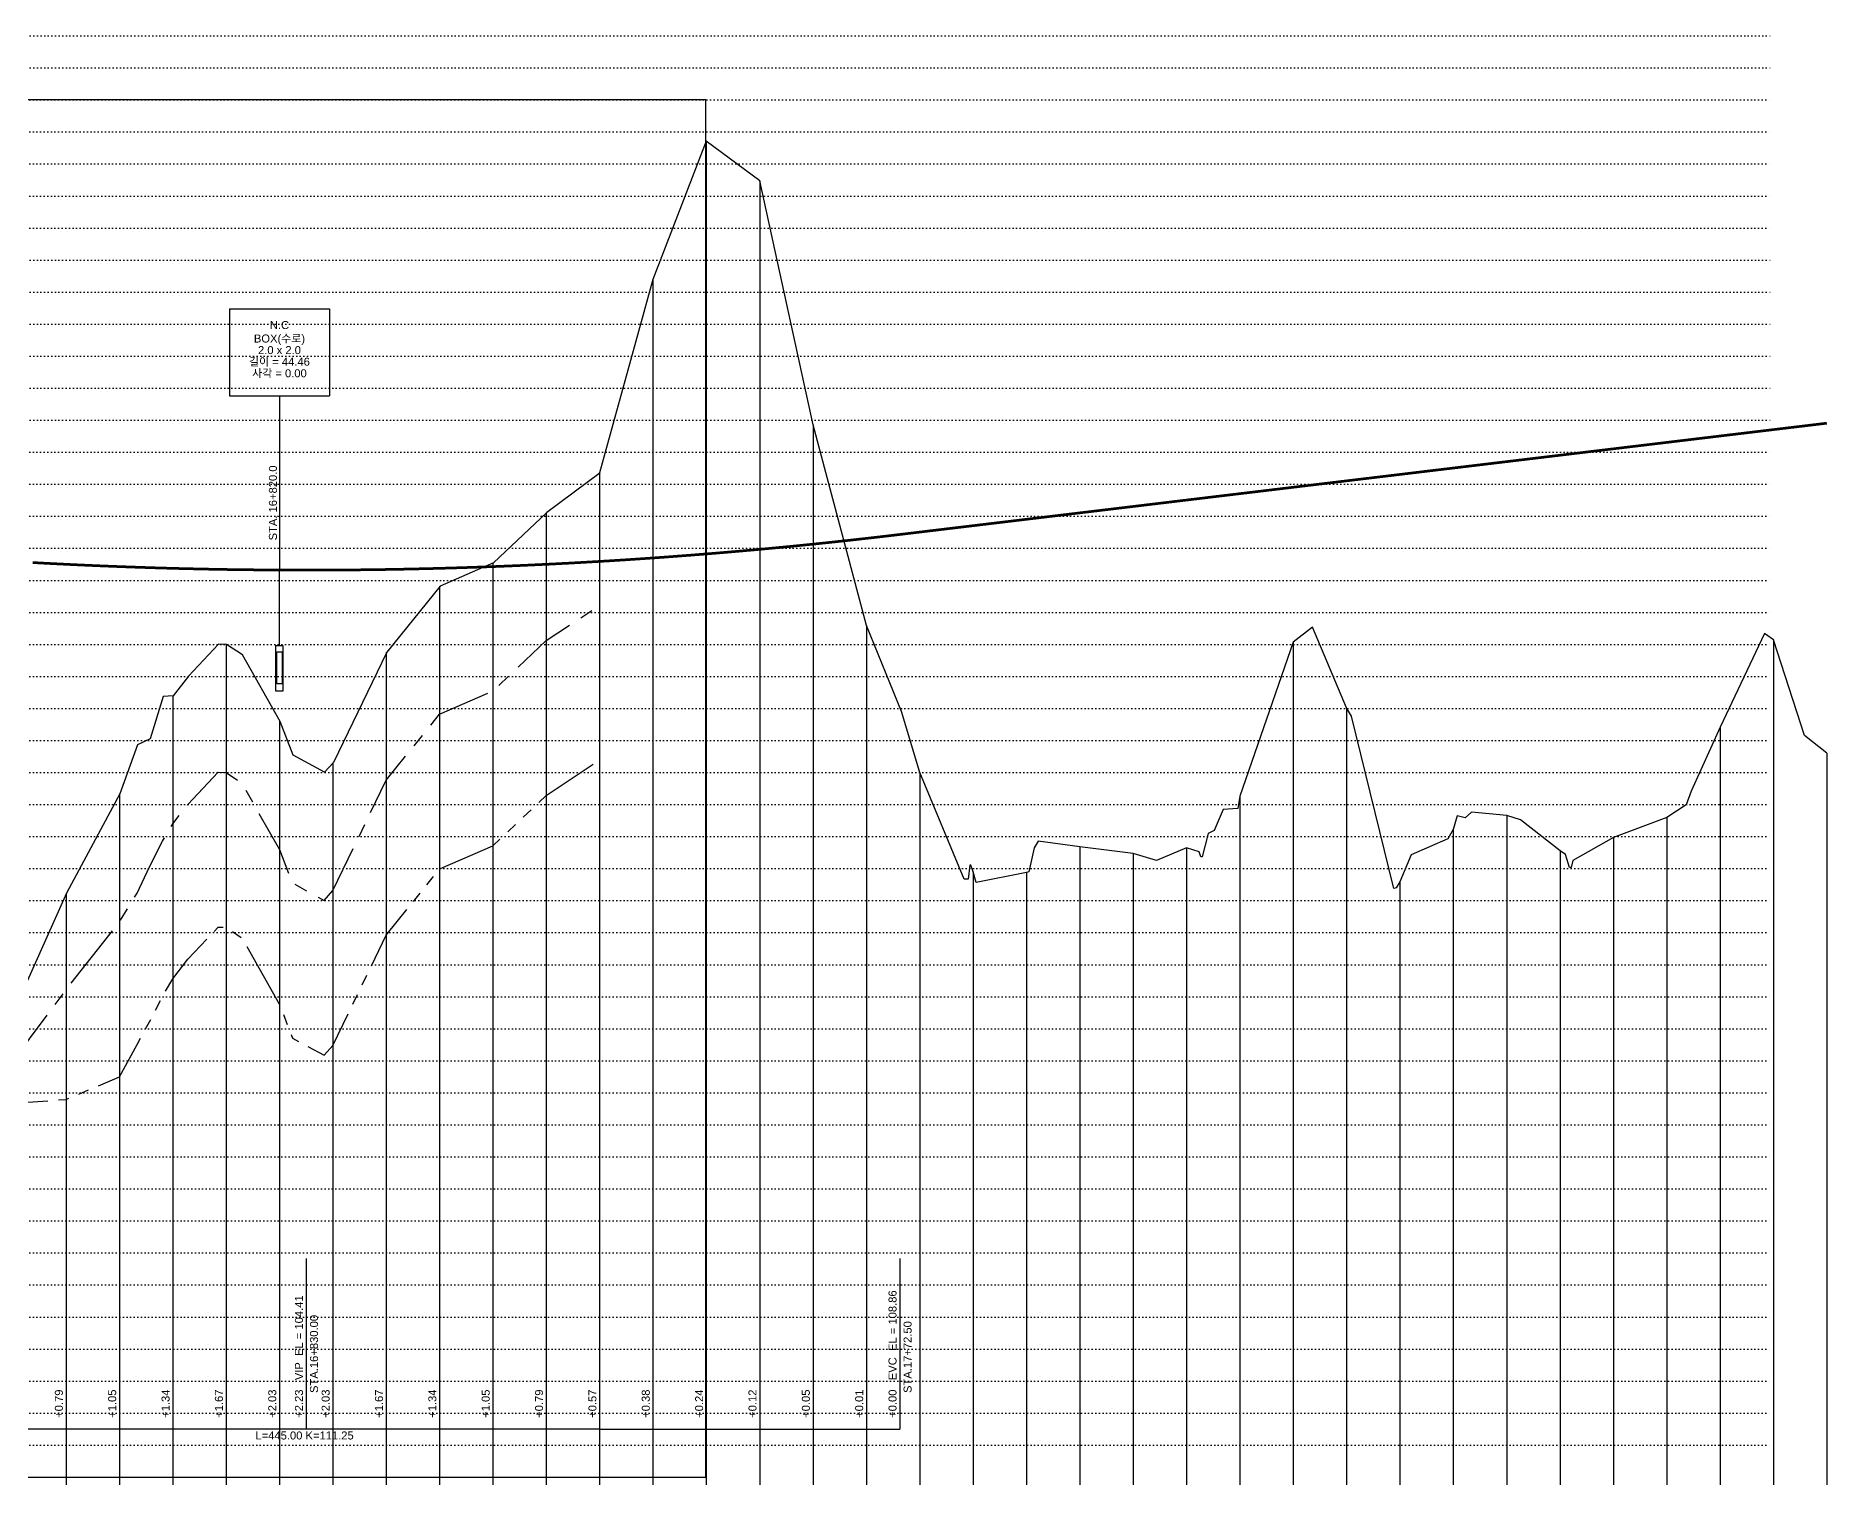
# Model space of a CAD drawing. Header units: millimetres. Extents: x -1499 to 6658, y -12483 to -6008.
# Drawn here: x 5985 to 6657, y -11573 to -11033 of the extents above; entities that cross this region are included whole.
import ezdxf
from ezdxf.enums import TextEntityAlignment as Align

# ---------------------------------------------------------------- set-up
doc = ezdxf.new("R2010")
doc.units = ezdxf.units.MM
for name, pattern in [('A-CENTR01', [2, 1.25, -0.25, 0.25, -0.25]), ('A-DOTLN01H', [0.125, 0, -0.125]), ('CXB002', [3.5, 1.25, -0.2, 0.2, -0.2, 0.2, -0.2, 1.25]), ('HIDDEN', [0.375, 0.25, -0.125])]:
    doc.linetypes.add(name, pattern=pattern)
for name, color, linetype in [('3공구_종점_CR-BOXN', 3, 'Continuous'), ('3공구_종점_CR-LEAN_NEW', 7, 'Continuous'), ('3공구_종점_CR-LEAT-NEW', 7, 'Continuous'), ('3공구_종점_CR-SSYM-NEW', 3, 'Continuous'), ('@리핑암선(풍화암)', 6, 'Continuous'), ('@발파암선(기반암)', 5, 'Continuous'), ('CR-GRID', 56, 'A-DOTLN01H'), ('수직그리드', 1, 'Continuous'), ('일반제원문자', 3, 'Continuous'), ('일반치수선', 1, 'Continuous'), ('종단계획선', 7, 'Continuous'), ('종단지반선', 3, 'Continuous')]:
    doc.layers.add(name, color=color, linetype=linetype)
doc.layers.add('_와꾸', color=7, linetype='Continuous', plot=False)
doc.styles.get("Standard").update_dxf_attribs({"font": 'arial.ttf'})

msp = doc.modelspace()

# ---------------------------------------------------------------- linework, layer by layer
at = {"layer": '3공구_종점_CR-BOXN', "color": 4, "linetype": 'Continuous', "flags": 128}
for points in [[(6075.05, -11261.43), (6077.65, -11261.43), (6077.65, -11278.53), (6075.05, -11278.53)], [(6075.35, -11263.83), (6077.35, -11263.83), (6077.35, -11275.83), (6075.35, -11275.83)]]:
    msp.add_lwpolyline(points, close=True, dxfattribs=at)
at = {"layer": '3공구_종점_CR-LEAN_NEW', "color": 7, "linetype": 'Continuous'}
msp.add_line((6076.35, -11261.43), (6076.35, -11232.99), dxfattribs=at)
at = {"layer": '3공구_종점_CR-SSYM-NEW', "color": 3}
for p, q in [((6057.57, -11135.39), (6057.57, -11167.92)), ((6057.57, -11135.39), (6095.14, -11135.39)), ((6057.57, -11167.92), (6095.14, -11167.92)), ((6076.35, -11167.92), (6076.35, -11232.99))]:
    msp.add_line(p, q, dxfattribs=at)
msp.add_lwpolyline([(6095.14, -11135.39), (6095.14, -11167.92)], dxfattribs=at)
at = {"layer": '@리핑암선(풍화암)', "linetype": 'A-CENTR01', "ltscale": 20, "flags": 128}
msp.add_lwpolyline([(5436.35, -11245.67), (5446.35, -11279.71), (5446.35, -11279.71), (5447.35, -11281.45), (5447.35, -11281.45), (5448.35, -11283.67), (5448.35, -11283.67), (5449.35, -11285.92), (5449.35, -11285.92), (5450.35, -11288.05), (5450.35, -11288.05), (5451.35, -11291.57), (5451.35, -11291.57), (5452.35, -11294.81), (5452.35, -11294.81), (5453.35, -11297.98), (5453.35, -11297.98), (5454.35, -11300.9), (5454.35, -11300.9), (5455.35, -11303.43), (5455.35, -11303.43), (5456.35, -11306.02), (5456.35, -11306.02), (5457.35, -11307.11), (5457.35, -11307.11), (5458.35, -11308.34), (5458.35, -11308.34), (5459.15, -11309.23), (5459.15, -11309.23), (5459.35, -11310.49), (5459.35, -11310.49), (5460.35, -11315.98), (5460.35, -11315.98), (5461.35, -11319.53), (5461.35, -11319.53), (5462.35, -11323.67), (5462.35, -11323.67), (5463.35, -11327.58), (5463.35, -11327.58), (5464.35, -11330.46), (5464.35, -11330.46), (5465.35, -11333.04), (5465.35, -11333.04), (5467.35, -11337.41), (5467.35, -11337.41), (5468.35, -11338.99), (5468.35, -11338.99), (5469.35, -11340.29), (5469.35, -11340.29), (5470.35, -11341.36), (5470.35, -11341.36), (5471.35, -11342.44), (5471.35, -11342.44), (5472.35, -11343.23), (5472.35, -11343.23), (5473.35, -11343.87), (5473.35, -11343.87), (5474.35, -11344.3), (5474.35, -11344.3), (5475.35, -11344.73), (5475.35, -11344.73), (5476.35, -11344.88), (5476.35, -11344.88), (5486.45, -11346.9), (5486.45, -11346.9), (5489.45, -11348.46), (5489.45, -11348.46), (5496.35, -11350.95), (5496.35, -11350.95), (5503.05, -11356.84), (5503.05, -11356.84), (5516.35, -11365.16), (5516.35, -11365.16), (5525.45, -11374.39), (5525.45, -11374.39), (5530.15, -11378.42), (5530.15, -11378.42), (5535.25, -11383.94), (5535.25, -11383.94), (5536.35, -11384.99), (5536.35, -11384.99), (5541.15, -11388.53), (5541.15, -11388.53), (5553.25, -11394.29), (5553.25, -11394.29), (5559.25, -11397.08), (5559.25, -11397.08), (5576.35, -11409.93), (5576.35, -11409.93), (5596.35, -11420.31), (5596.35, -11420.31), (5600.85, -11423.14), (5600.85, -11423.14), (5616.35, -11428.62), (5616.35, -11428.62), (5636.35, -11434), (5636.35, -11434), (5648.85, -11439.94), (5648.85, -11439.94), (5656.35, -11442.38), (5656.35, -11442.38), (5663.35, -11442.38), (5663.35, -11442.38), (5668.95, -11448.12), (5668.95, -11448.12), (5676.35, -11455.09), (5676.35, -11455.09), (5696.35, -11477.35), (5696.35, -11477.35), (5708.45, -11487.86), (5708.45, -11487.86), (5713.65, -11495.08), (5713.65, -11495.08), (5716.35, -11497.81), (5716.35, -11497.81), (5717.35, -11498.62), (5717.35, -11498.62), (5721.75, -11495.71), (5721.75, -11495.71), (5726.35, -11489.65), (5726.35, -11489.65), (5736.35, -11480.63), (5736.35, -11480.63), (5756.35, -11461.52), (5756.35, -11461.52), (5760.35, -11459.24), (5760.35, -11459.24), (5776.35, -11455.17), (5776.35, -11455.17), (5781.85, -11452.75), (5781.85, -11452.75), (5782.85, -11451.97), (5782.85, -11451.97), (5786.15, -11448.79), (5786.15, -11448.79), (5796.35, -11425.61), (5796.35, -11425.61), (5807.85, -11401.33), (5807.85, -11401.33), (5810.1, -11400.22), (5810.1, -11400.22), (5816.35, -11402.73), (5816.35, -11402.73), (5819.85, -11405.61), (5819.85, -11405.61), (5825.75, -11409.39), (5825.75, -11409.39), (5836.35, -11411.6), (5836.35, -11411.6), (5845.65, -11402.14), (5845.65, -11402.14), (5851.35, -11402.99), (5851.35, -11402.99), (5852.35, -11402.98), (5852.35, -11402.98), (5853.35, -11402.44), (5853.35, -11402.44), (5854.35, -11401.89), (5854.35, -11401.89), (5855.35, -11401.3), (5855.35, -11401.3), (5856.35, -11400.83), (5856.35, -11400.83), (5857.35, -11400.32), (5857.35, -11400.32), (5858.35, -11399.73), (5858.35, -11399.73), (5859.35, -11399.16), (5859.35, -11399.16), (5860.35, -11398.61), (5860.35, -11398.61), (5861.35, -11398.21), (5861.35, -11398.21), (5861.35, -11398.21), (5861.35, -11398.21), (5864.35, -11391.5), (5864.35, -11391.5), (5865.35, -11390.21), (5865.35, -11390.21), (5867.35, -11387.73), (5867.35, -11387.73), (5869.35, -11386.06), (5869.35, -11386.06), (5871.35, -11386.57), (5871.35, -11386.57), (5873.35, -11387.35), (5873.35, -11387.35), (5875.35, -11392.5), (5875.35, -11392.5), (5877.35, -11397.61), (5877.35, -11397.61), (5879.35, -11402.69), (5879.35, -11402.69), (5881.35, -11408.23), (5881.35, -11408.23), (5896.35, -11421.98), (5896.35, -11421.98), (5903.45, -11428.17), (5903.45, -11428.17), (5911.65, -11443.46), (5911.65, -11443.46), (5912.25, -11444.2), (5912.25, -11444.2), (5913.55, -11444.95), (5913.55, -11444.95), (5916.35, -11444.2), (5916.35, -11444.2), (5927.25, -11440.17), (5927.25, -11440.17), (5933.65, -11436.84), (5933.65, -11436.84), (5936.35, -11435.36), (5936.35, -11435.36), (5956.35, -11426.32), (5956.35, -11426.32), (5965.24, -11422.38), (5968.15, -11421.22), (5971.45, -11420.58), (5976.35, -11417.25), (5996.35, -11390.46), (6016.35, -11365.08), (6022.95, -11354.2), (6027.65, -11344.45), (6032.55, -11334.76), (6036.35, -11328.32), (6042.05, -11321.02), (6053.35, -11308.97), (6056.35, -11309.05), (6062.25, -11313.01), (6076.35, -11337.95), (6081.25, -11350.5), (6093.05, -11356.97), (6096.35, -11353.31), (6116.35, -11311.96), (6136.35, -11287.21), (6156.35, -11278.49), (6176.35, -11259.63), (6196.35, -11246.36)], dxfattribs=at)
at = {"layer": '@발파암선(기반암)', "color": 3, "linetype": 'CXB002', "ltscale": 20, "flags": 128}
msp.add_lwpolyline([(5436.35, -11254.67), (5446.35, -11288.71), (5446.35, -11288.71), (5447.35, -11290.45), (5447.35, -11290.45), (5448.35, -11292.67), (5448.35, -11292.67), (5449.35, -11294.92), (5449.35, -11294.92), (5450.35, -11297.05), (5450.35, -11297.05), (5451.35, -11300.57), (5451.35, -11300.57), (5452.35, -11303.81), (5452.35, -11303.81), (5453.35, -11306.98), (5453.35, -11306.98), (5454.35, -11309.9), (5454.35, -11309.9), (5455.35, -11312.43), (5455.35, -11312.43), (5456.35, -11315.02), (5456.35, -11315.02), (5457.35, -11316.11), (5457.35, -11316.11), (5458.35, -11317.34), (5458.35, -11317.34), (5459.15, -11318.23), (5459.15, -11318.23), (5459.35, -11319.49), (5459.35, -11319.49), (5460.35, -11324.98), (5460.35, -11324.98), (5461.35, -11328.53), (5461.35, -11328.53), (5462.35, -11332.67), (5462.35, -11332.67), (5463.35, -11336.58), (5463.35, -11336.58), (5464.17, -11338.91), (5464.17, -11338.91), (5465.35, -11341.86), (5465.35, -11341.86), (5466.35, -11344.2), (5466.35, -11344.2), (5467.35, -11346.64), (5467.35, -11346.64), (5468.35, -11348.52), (5468.35, -11348.52), (5469.35, -11349.88), (5469.35, -11349.88), (5470.35, -11350.93), (5470.35, -11350.93), (5471.35, -11351.83), (5471.35, -11351.83), (5472.35, -11352.56), (5472.35, -11352.56), (5473.35, -11353.1), (5473.35, -11353.1), (5474.35, -11353.37), (5474.35, -11353.37), (5475.35, -11353.57), (5475.35, -11353.57), (5476.35, -11353.78), (5476.35, -11353.78), (5486.45, -11355.36), (5486.45, -11355.36), (5489.45, -11356.38), (5489.45, -11356.38), (5496.35, -11359.18), (5496.35, -11359.18), (5503.05, -11366.03), (5503.05, -11366.03), (5516.35, -11374.35), (5516.35, -11374.35), (5525.45, -11381.6), (5525.45, -11381.6), (5530.15, -11386.57), (5530.15, -11386.57), (5535.25, -11391.52), (5535.25, -11391.52), (5536.35, -11392.03), (5536.35, -11392.03), (5541.15, -11395.36), (5541.15, -11395.36), (5553.25, -11397.69), (5553.25, -11397.69), (5559.25, -11397.08), (5559.25, -11397.08), (5576.35, -11415.47), (5576.35, -11415.47), (5596.35, -11430.51), (5596.35, -11430.51), (5600.85, -11433.47), (5600.85, -11433.47), (5616.35, -11438.82), (5616.35, -11438.82), (5636.35, -11444.2), (5636.35, -11444.2), (5648.85, -11450.19), (5648.85, -11450.19), (5656.35, -11452.58), (5656.35, -11452.58), (5663.35, -11452.58), (5663.35, -11452.58), (5669.76, -11462.86), (5669.76, -11462.86), (5678.02, -11480.11), (5678.02, -11480.11), (5696.35, -11521.14), (5696.35, -11521.14), (5708.38, -11548.83), (5708.38, -11548.83), (5713.15, -11551.98), (5713.15, -11551.98), (5718.33, -11551.79), (5718.33, -11551.79), (5726.35, -11543.79), (5726.35, -11543.79), (5736.35, -11520.34), (5736.35, -11520.34), (5756.35, -11468.86), (5756.35, -11468.86), (5760.35, -11463.44), (5760.35, -11463.44), (5776.35, -11461.82), (5776.35, -11461.82), (5786.18, -11460.71), (5786.18, -11460.71), (5796.35, -11457.01), (5796.35, -11457.01), (5803.51, -11455.43), (5803.51, -11455.43), (5808.07, -11455.45), (5808.07, -11455.45), (5816.57, -11452.67), (5816.57, -11452.67), (5825.97, -11454.28), (5825.97, -11454.28), (5836.57, -11456.48), (5836.57, -11456.48), (5845.87, -11455.52), (5845.87, -11455.52), (5853.57, -11453.5), (5853.57, -11453.5), (5856.57, -11453.12), (5856.57, -11453.12), (5861.57, -11450.32), (5861.57, -11450.32), (5865.57, -11447.65), (5865.57, -11447.65), (5867.57, -11446.52), (5867.57, -11446.52), (5873.57, -11445.27), (5873.57, -11445.27), (5903.67, -11457.53), (5903.67, -11457.53), (5911.87, -11460.39), (5911.87, -11460.39), (5916.57, -11461.22), (5916.57, -11461.22), (5927.47, -11459.65), (5927.47, -11459.65), (5933.87, -11458.82), (5933.87, -11458.82), (5936.57, -11456.29), (5936.57, -11456.29), (5956.57, -11441.77), (5956.57, -11441.77), (5965.24, -11433.15), (5968.15, -11433.74), (5971.45, -11433.33), (5976.35, -11432.92), (5996.35, -11431.55), (6016.35, -11423.11), (6022.95, -11410.93), (6027.65, -11402.47), (6032.55, -11392.96), (6036.35, -11386.35), (6042.05, -11379.04), (6053.35, -11367), (6056.35, -11367.07), (6062.25, -11371.04), (6076.35, -11395.98), (6081.25, -11408.53), (6093.05, -11415), (6096.35, -11411.34), (6116.35, -11369.98), (6136.35, -11345.23), (6156.35, -11336.52), (6176.35, -11317.66), (6196.35, -11304.39)], dxfattribs=at)
at = {"layer": '_와꾸', "color": 7, "true_color": 0xffffff}
msp.add_lwpolyline([(5436.16, -11573.06), (6236.16, -11573.06), (6236.16, -11057.06), (5436.16, -11057.06)], close=True, dxfattribs=at)
at = {"layer": 'CR-GRID', "color": 6, "linetype": 'A-DOTLN01H', "ltscale": 10}
for p, q in [((1436.16, -11033.06), (6636.16, -11033.06)), ((696.16, -11093.06), (6636.16, -11093.06)), ((696.16, -11213.06), (6636.16, -11213.06)), ((696.16, -11273.06), (6636.16, -11273.06))]:
    msp.add_line(p, q, dxfattribs=at)
at = {"layer": 'CR-GRID', "linetype": 'A-DOTLN01H', "ltscale": 10}
for p, q in [((1436.16, -11045.06), (6636.16, -11045.06)), ((696.16, -11057.06), (6636.16, -11057.06)), ((696.16, -11069.06), (6636.16, -11069.06)), ((696.16, -11081.06), (6636.16, -11081.06)), ((696.16, -11105.06), (6636.16, -11105.06)), ((5436.16, -11117.06), (6636.16, -11117.06)), ((5436.16, -11129.06), (6636.16, -11129.06)), ((5436.16, -11141.06), (6636.16, -11141.06)), ((5436.16, -11153.06), (6636.16, -11153.06)), ((5436.16, -11165.06), (6636.16, -11165.06)), ((5436.16, -11177.06), (6636.16, -11177.06)), ((696.16, -11189.06), (6636.16, -11189.06)), ((696.16, -11201.06), (6636.16, -11201.06)), ((696.16, -11225.06), (6636.16, -11225.06)), ((696.16, -11237.06), (6636.16, -11237.06)), ((696.16, -11249.06), (6636.16, -11249.06)), ((696.16, -11261.06), (6636.16, -11261.06)), ((696.16, -11285.06), (6636.16, -11285.06)), ((696.16, -11297.06), (6636.16, -11297.06)), ((696.16, -11309.06), (6636.16, -11309.06)), ((696.16, -11321.06), (6636.16, -11321.06)), ((696.16, -11333.06), (6636.16, -11333.06)), ((696.16, -11345.06), (6636.16, -11345.06)), ((696.16, -11357.06), (6636.16, -11357.06)), ((696.16, -11369.06), (6636.16, -11369.06)), ((696.16, -11381.06), (6636.16, -11381.06)), ((696.16, -11393.06), (6636.16, -11393.06)), ((696.16, -11405.06), (6636.16, -11405.06)), ((696.16, -11417.06), (6636.16, -11417.06)), ((696.16, -11429.06), (6636.16, -11429.06)), ((696.16, -11441.06), (6636.16, -11441.06)), ((696.16, -11453.06), (6636.16, -11453.06)), ((696.16, -11465.06), (6636.16, -11465.06)), ((696.16, -11477.06), (6636.16, -11477.06)), ((696.16, -11489.06), (6636.16, -11489.06)), ((696.16, -11501.06), (6636.16, -11501.06)), ((696.16, -11513.06), (6636.16, -11513.06)), ((696.16, -11525.06), (6636.16, -11525.06)), ((696.16, -11537.06), (6636.16, -11537.06)), ((696.16, -11549.06), (6636.16, -11549.06)), ((696.16, -11561.06), (6636.16, -11561.06))]:
    msp.add_line(p, q, dxfattribs=at)
at = {"layer": '수직그리드', "color": 253}
for p, q in [((6236.35, -11072.54), (6236.35, -11873.06)), ((6256.35, -11087.36), (6256.35, -11873.06)), ((6216.35, -11124.32), (6216.35, -11873.06)), ((6276.35, -11178.8), (6276.35, -11873.06)), ((6296.35, -11254), (6296.35, -11873.06)), ((6636.35, -11259.35), (6636.35, -11873.06)), ((6456.35, -11260.24), (6456.35, -11873.06)), ((6476.35, -11284.8), (6476.35, -11873.06)), ((6616.35, -11292.01), (6616.35, -11873.06)), ((6656.35, -11301.85), (6656.35, -11873.06)), ((6316.35, -11309), (6316.35, -11873.06)), ((6436.35, -11317.97), (6436.35, -11873.06)), ((6536.35, -11325.15), (6536.35, -11873.06)), ((6596.35, -11325.97), (6596.35, -11873.06)), ((6516.35, -11330.46), (6516.35, -11873.06)), ((6576.35, -11333.37), (6576.35, -11873.06)), ((6376.35, -11336.92), (6376.35, -11873.06)), ((6396.35, -11339.44), (6396.35, -11873.06)), ((6416.35, -11337.29), (6416.35, -11873.06)), ((6556.35, -11338.37), (6556.35, -11873.06)), ((6336.35, -11346.3), (6336.35, -11873.06)), ((6356.35, -11346.58), (6356.35, -11873.06)), ((6496.35, -11349.97), (6496.35, -11873.06))]:
    msp.add_line(p, q, dxfattribs=at)
at = {"layer": '수직그리드'}
for p, q in [((6196.35, -11196.72), (6196.35, -11873.06)), ((6176.35, -11211.63), (6176.35, -11873.06)), ((6156.35, -11230.49), (6156.35, -11873.06)), ((6136.35, -11239.21), (6136.35, -11873.06)), ((6056.35, -11261.05), (6056.35, -11873.06)), ((6116.35, -11263.96), (6116.35, -11873.06)), ((6036.35, -11280.32), (6036.35, -11873.06)), ((6036.35, -11280.32), (6036.35, -11873.06)), ((6076.35, -11289.95), (6076.35, -11873.06)), ((6096.35, -11305.31), (6096.35, -11873.06)), ((6016.35, -11317.08), (6016.35, -11873.06)), ((5996.35, -11354.31), (5996.35, -11873.06))]:
    msp.add_line(p, q, dxfattribs=at)
at = {"layer": '일반치수선'}
for p, q in [((6086.35, -11491.13), (6086.35, -11555.06)), ((5996.35, -11531.92), (5996.35, -11555.06)), ((6016.35, -11531.92), (6016.35, -11555.06)), ((6036.35, -11531.92), (6036.35, -11555.06)), ((6056.35, -11531.92), (6056.35, -11555.06)), ((6076.35, -11531.92), (6076.35, -11555.06)), ((6096.35, -11531.92), (6096.35, -11555.06)), ((6116.35, -11531.92), (6116.35, -11555.06)), ((6136.35, -11531.92), (6136.35, -11555.06)), ((6156.35, -11531.92), (6156.35, -11555.06)), ((6176.35, -11531.92), (6176.35, -11555.06)), ((6196.35, -11531.92), (6196.35, -11555.06)), ((6196.35, -11555.06), (5863.85, -11555.06))]:
    msp.add_line(p, q, dxfattribs=at)
at = {"layer": '일반치수선', "color": 253}
for p, q in [((6308.85, -11491.13), (6308.85, -11555.06)), ((6236.35, -11525.92), (6236.35, -11549.06)), ((6256.35, -11525.92), (6256.35, -11549.06)), ((6276.35, -11525.92), (6276.35, -11549.06)), ((6296.35, -11525.92), (6296.35, -11549.06))]:
    msp.add_line(p, q, dxfattribs=at)
msp.add_lwpolyline([(6196.35, -11555.06), (6308.85, -11555.06)], dxfattribs=at)
at = {"layer": '종단계획선', "linetype": 'HIDDEN', "ltscale": 30, "const_width": 1, "flags": 128}
msp.add_lwpolyline([(6196.35, -11229.97), (6196.75, -11229.94), (6197.95, -11229.87), (6199.15, -11229.8), (6200.35, -11229.73), (6201.55, -11229.65), (6202.75, -11229.58), (6203.95, -11229.5), (6205.15, -11229.42), (6206.35, -11229.35), (6207.55, -11229.27), (6208.75, -11229.19), (6209.95, -11229.11), (6211.15, -11229.03), (6212.35, -11228.95), (6213.55, -11228.87), (6214.75, -11228.78), (6215.95, -11228.7), (6217.15, -11228.62), (6218.35, -11228.53), (6219.55, -11228.45), (6220.75, -11228.36), (6221.95, -11228.27), (6223.15, -11228.18), (6224.35, -11228.09), (6225.55, -11228), (6226.75, -11227.91), (6227.95, -11227.82), (6229.15, -11227.73), (6230.35, -11227.64), (6231.55, -11227.54), (6232.75, -11227.45), (6233.95, -11227.35), (6235.15, -11227.26), (6236.35, -11227.16), (6237.55, -11227.06), (6238.75, -11226.97), (6239.95, -11226.87), (6241.15, -11226.77), (6242.35, -11226.67), (6243.55, -11226.57), (6244.75, -11226.46), (6245.95, -11226.36), (6247.15, -11226.26), (6248.35, -11226.15), (6249.55, -11226.05), (6250.75, -11225.94), (6251.95, -11225.83), (6253.15, -11225.73), (6254.35, -11225.62), (6255.55, -11225.51), (6256.75, -11225.4), (6257.95, -11225.29), (6259.15, -11225.18), (6260.35, -11225.07), (6261.55, -11224.95), (6262.75, -11224.84), (6263.95, -11224.72), (6265.15, -11224.61), (6266.35, -11224.49), (6267.55, -11224.38), (6268.75, -11224.26), (6269.95, -11224.14), (6271.15, -11224.02), (6272.35, -11223.9), (6273.55, -11223.78), (6274.75, -11223.66), (6275.95, -11223.54), (6277.15, -11223.41), (6278.35, -11223.29), (6279.55, -11223.16), (6280.75, -11223.04), (6281.95, -11222.91), (6283.15, -11222.79), (6284.35, -11222.66), (6285.55, -11222.53), (6286.75, -11222.4), (6287.95, -11222.27), (6289.15, -11222.14), (6290.35, -11222.01), (6291.55, -11221.87), (6292.75, -11221.74), (6293.95, -11221.61), (6295.15, -11221.47), (6296.35, -11221.34), (6297.55, -11221.2), (6298.75, -11221.06), (6299.95, -11220.93), (6301.15, -11220.79), (6302.35, -11220.65), (6303.55, -11220.51), (6304.75, -11220.37), (6305.95, -11220.23), (6307.15, -11220.08), (6308.35, -11219.94), (6308.85, -11219.88), (6656.35, -11178.18)], dxfattribs=at)
at = {"layer": '종단계획선', "const_width": 1, "flags": 128}
msp.add_lwpolyline([(5983.85, -11230.4), (5985.05, -11230.46), (5986.25, -11230.53), (5987.45, -11230.59), (5988.65, -11230.66), (5989.85, -11230.72), (5991.05, -11230.78), (5992.25, -11230.84), (5993.45, -11230.9), (5994.65, -11230.96), (5995.85, -11231.02), (5997.05, -11231.08), (5998.25, -11231.14), (5999.45, -11231.19), (6000.65, -11231.25), (6001.85, -11231.3), (6003.05, -11231.36), (6004.25, -11231.41), (6005.45, -11231.46), (6006.65, -11231.52), (6007.85, -11231.57), (6009.05, -11231.62), (6010.25, -11231.67), (6011.45, -11231.72), (6012.65, -11231.76), (6013.85, -11231.81), (6015.05, -11231.86), (6016.25, -11231.9), (6017.45, -11231.95), (6018.65, -11231.99), (6019.85, -11232.04), (6021.05, -11232.08), (6022.25, -11232.12), (6023.45, -11232.16), (6024.65, -11232.2), (6025.85, -11232.24), (6027.05, -11232.28), (6028.25, -11232.32), (6029.45, -11232.36), (6030.65, -11232.39), (6031.85, -11232.43), (6033.05, -11232.46), (6034.25, -11232.5), (6035.45, -11232.53), (6036.65, -11232.56), (6037.85, -11232.6), (6039.05, -11232.63), (6040.25, -11232.66), (6041.45, -11232.69), (6042.65, -11232.71), (6043.85, -11232.74), (6045.05, -11232.77), (6046.25, -11232.8), (6047.45, -11232.82), (6048.65, -11232.85), (6049.85, -11232.87), (6051.05, -11232.89), (6052.25, -11232.92), (6053.45, -11232.94), (6054.65, -11232.96), (6055.85, -11232.98), (6057.05, -11233), (6058.25, -11233.02), (6059.45, -11233.03), (6060.65, -11233.05), (6061.85, -11233.07), (6063.05, -11233.08), (6064.25, -11233.1), (6065.45, -11233.11), (6066.65, -11233.12), (6067.85, -11233.14), (6069.05, -11233.15), (6070.25, -11233.16), (6071.45, -11233.17), (6072.65, -11233.18), (6073.85, -11233.19), (6075.05, -11233.2), (6076.25, -11233.2), (6077.45, -11233.21), (6078.65, -11233.21), (6079.85, -11233.22), (6081.05, -11233.22), (6082.25, -11233.23), (6083.45, -11233.23), (6084.65, -11233.23), (6085.85, -11233.23), (6086.35, -11233.23), (6087.55, -11233.23), (6088.75, -11233.23), (6089.95, -11233.23), (6091.15, -11233.22), (6092.35, -11233.22), (6093.55, -11233.22), (6094.75, -11233.21), (6095.95, -11233.2), (6097.15, -11233.2), (6098.35, -11233.19), (6099.55, -11233.18), (6100.75, -11233.17), (6101.95, -11233.16), (6103.15, -11233.15), (6104.35, -11233.14), (6105.55, -11233.13), (6106.75, -11233.12), (6107.95, -11233.1), (6109.15, -11233.09), (6110.35, -11233.07), (6111.55, -11233.06), (6112.75, -11233.04), (6113.95, -11233.02), (6115.15, -11233.01), (6116.35, -11232.99), (6117.55, -11232.97), (6118.75, -11232.95), (6119.95, -11232.93), (6121.15, -11232.9), (6122.35, -11232.88), (6123.55, -11232.86), (6124.75, -11232.83), (6125.95, -11232.81), (6127.15, -11232.78), (6128.35, -11232.75), (6129.55, -11232.73), (6130.75, -11232.7), (6131.95, -11232.67), (6133.15, -11232.64), (6134.35, -11232.61), (6135.55, -11232.58), (6136.75, -11232.54), (6137.95, -11232.51), (6139.15, -11232.48), (6140.35, -11232.44), (6141.55, -11232.41), (6142.75, -11232.37), (6143.95, -11232.33), (6145.15, -11232.3), (6146.35, -11232.26), (6147.55, -11232.22), (6148.75, -11232.18), (6149.95, -11232.14), (6151.15, -11232.1), (6152.35, -11232.05), (6153.55, -11232.01), (6154.75, -11231.97), (6155.95, -11231.92), (6157.15, -11231.88), (6158.35, -11231.83), (6159.55, -11231.78), (6160.75, -11231.74), (6161.95, -11231.69), (6163.15, -11231.64), (6164.35, -11231.59), (6165.55, -11231.54), (6166.75, -11231.49), (6167.95, -11231.43), (6169.15, -11231.38), (6170.35, -11231.33), (6171.55, -11231.27), (6172.75, -11231.22), (6173.95, -11231.16), (6175.15, -11231.1), (6176.35, -11231.05), (6177.55, -11230.99), (6178.75, -11230.93), (6179.95, -11230.87), (6181.15, -11230.81), (6182.35, -11230.74), (6183.55, -11230.68), (6184.75, -11230.62), (6185.95, -11230.55), (6187.15, -11230.49), (6188.35, -11230.42), (6189.55, -11230.36), (6190.75, -11230.29), (6191.95, -11230.22), (6193.15, -11230.15), (6194.35, -11230.08), (6195.55, -11230.01), (6196.35, -11229.97)], dxfattribs=at)
at = {"layer": '종단지반선', "color": 253}
msp.add_lwpolyline([(6656.35, -11301.85), (6647.95, -11295.19), (6636.35, -11259.35), (6632.95, -11257.03), (6616.35, -11292.01), (6605.45, -11316.04), (6603.65, -11321.14), (6596.35, -11325.97), (6576.35, -11333.37), (6561.15, -11342.08), (6560.55, -11344.63), (6559.85, -11344.63), (6558.45, -11339.73), (6556.35, -11338.37), (6541.55, -11326.83), (6536.35, -11325.15), (6523.15, -11323.95), (6520.85, -11326.09), (6517.75, -11325.32), (6516.35, -11330.46), (6514.35, -11333.95), (6500.55, -11339.84), (6496.35, -11349.97), (6494.95, -11352.32), (6494.05, -11352.54), (6478.18, -11287.94), (6476.35, -11284.8), (6463.55, -11254.59), (6456.35, -11260.24), (6436.35, -11317.97), (6435.55, -11322.52), (6430.05, -11322.94), (6426.75, -11330.8), (6424.45, -11331.95), (6422.25, -11340.68), (6421.65, -11340.68), (6421.05, -11338.73), (6416.35, -11337.29), (6405.05, -11342.03), (6396.35, -11339.44), (6376.35, -11336.92), (6360.75, -11334.82), (6359.25, -11337.33), (6357.25, -11346.25), (6356.35, -11346.58), (6337.45, -11350.31), (6336.35, -11346.3), (6335.55, -11343.8), (6335.15, -11343.8), (6334.45, -11349.04), (6333.05, -11349.04), (6316.35, -11309), (6309.49, -11286.2), (6296.35, -11254), (6276.35, -11178.8), (6256.35, -11087.36), (6236.35, -11072.54), (6216.35, -11124.32), (6210.94, -11143.82), (6196.35, -11196.72)], dxfattribs=at)
at = {"layer": '종단지반선', "flags": 128}
msp.add_lwpolyline([(6196.55, -11196.72), (6176.55, -11211.63), (6156.55, -11230.49), (6136.55, -11239.21), (6116.55, -11263.96), (6096.55, -11305.31), (6093.25, -11308.97), (6081.45, -11302.5), (6076.55, -11289.95), (6062.45, -11265.01), (6056.55, -11261.05), (6053.55, -11260.97), (6042.25, -11273.02), (6036.55, -11280.32), (6032.75, -11280.59), (6027.85, -11296.45), (6023.15, -11298.65), (6016.55, -11317.08), (5996.55, -11354.31), (5976.55, -11399)], dxfattribs=at)

# ---------------------------------------------------------------- texts
at = {"layer": '3공구_종점_CR-LEAT-NEW', "color": 3}
for s, p in [('BOX(수로)', (6076.35, -11147.95)), ('N.C', (6076.35, -11142.91)), ('2.0 x 2.0', (6076.35, -11152.29)), ('길이 = 44.46', (6076.35, -11156.64)), ('사각 = 0.00', (6076.35, -11160.98))]:
    msp.add_text(s, height=3, dxfattribs=at).set_placement(p, align=Align.CENTER)
msp.add_text('STA. 16+820.0', height=3, rotation=90, dxfattribs=at).set_placement((6075.39, -11222.09))
at = {"layer": '일반제원문자'}
for s, p in [('   +2.23   VIP  EL = 104.41', (6085.15, -11554.33)), ('           STA.16+830.00', (6090.79, -11554.33)), ('   +0.79', (5995.15, -11554.33)), ('   +1.05', (6015.15, -11554.33)), ('   +1.34', (6035.15, -11554.33)), ('   +1.67', (6055.15, -11554.33)), ('   +2.03', (6075.15, -11554.33)), ('   +2.03', (6095.15, -11554.33)), ('   +1.67', (6115.15, -11554.33)), ('   +1.34', (6135.15, -11554.33)), ('   +1.05', (6155.15, -11554.33)), ('   +0.79', (6175.15, -11554.33)), ('   +0.57', (6195.15, -11554.33))]:
    msp.add_text(s, height=3, rotation=90, dxfattribs=at).set_placement(p)
at = {"layer": '일반제원문자', "color": 253}
for s, p in [('   +0.00   EVC  EL = 108.86', (6307.65, -11554.33)), ('           STA.17+72.50', (6313.29, -11554.33)), ('   +0.38', (6215.15, -11554.33)), ('   +0.24', (6235.15, -11554.33)), ('   +0.12', (6255.15, -11554.33)), ('   +0.05', (6275.15, -11554.33)), ('   +0.01', (6295.15, -11554.33))]:
    msp.add_text(s, height=3, rotation=90, dxfattribs=at).set_placement(p)
at = {"layer": '일반제원문자'}
msp.add_text('L=445.00 K=111.25 ', height=3, dxfattribs=at).set_placement((6086.35, -11558.95), align=Align.CENTER)

doc.saveas('drawing.dxf')
